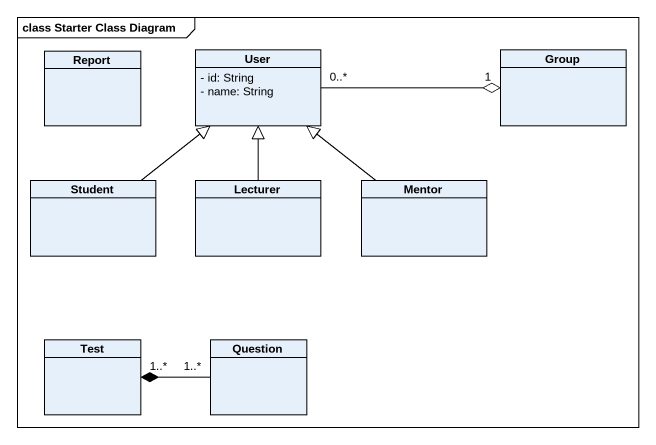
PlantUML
@startuml
mainframe class Starter Class Diagram
hide circle
hide empty members
skinparam classAttributeIconSize 0
class Report
class User {
  - id: String
  - name: String
}
class "Group" as Group_
class Student
class Lecturer
class Mentor
class Test
class Question
User "0..*" -right-o "1" Group_
Student -up-|> User
Lecturer -up-|> User
Mentor -up-|> User
Question "1..*" -left-* "1..*" Test
@enduml
